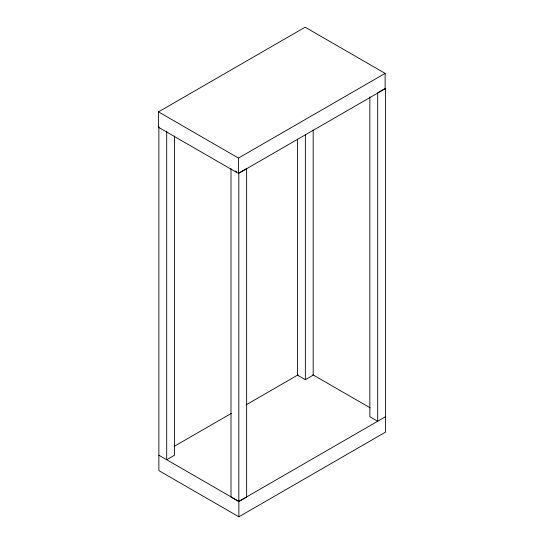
<?xml version="1.0" encoding="UTF-8"?>
<svg xmlns="http://www.w3.org/2000/svg" width="544" height="544" viewBox="0 0 544 544"><rect width="100%" height="100%" fill="white"/><g stroke="black" fill="none" stroke-linecap="round" stroke-linejoin="round"><path stroke-width="0.82" d="M158.467 111.88L305.13 27.2L385.132 73.386L385.132 88.781L238.462 173.461L158.467 127.276L158.467 111.88L238.462 158.066L385.132 73.386M174.27 446.325L231.465 413.304M246.133 404.831L298.2 374.775M297.527 139.189L297.527 375.163L305.354 379.678L313.181 375.163L313.181 129.853M158.868 455.219L238.87 501.405L385.533 416.724L385.533 432.12L238.87 516.8L158.868 470.614L158.868 126.725M238.823 501.575L246.65 497.053L246.65 168.565L238.823 173.08L238.823 501.575L230.996 497.053L230.996 168.565M235.266 171.027L236.688 171.85M312.875 374.775L370.124 407.83M385.506 416.765L385.506 88.271L377.679 92.793L377.679 421.28L369.852 416.765L369.852 96.764M305.354 134.375L305.354 379.678M238.87 501.405L238.87 516.8M238.462 158.066L238.462 173.461M174.522 136.061L174.522 455.219L166.695 459.734L166.695 131.24"/></g></svg>
